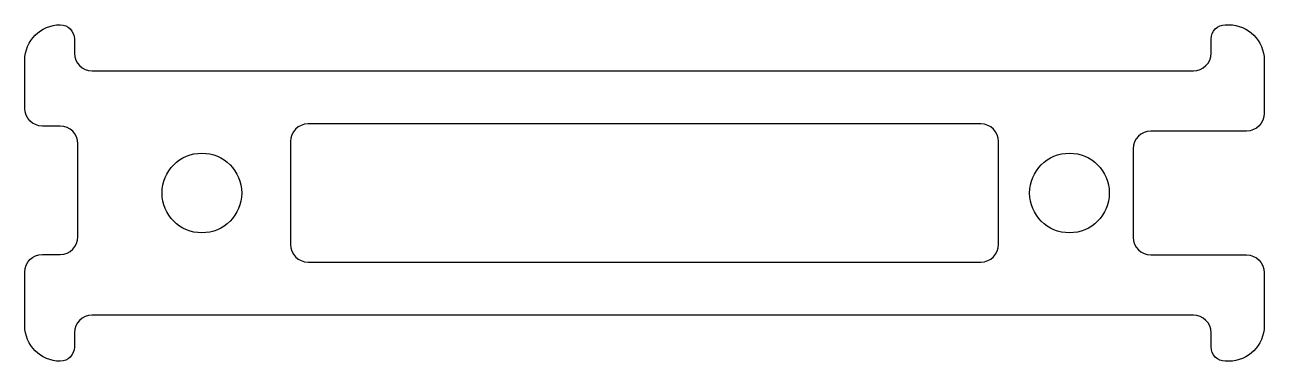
# Model space of a CAD drawing. Header units: millimetres. Extents: x -35 to 35, y -9.5 to 9.5.
import ezdxf

# ---------------------------------------------------------------- set-up
doc = ezdxf.new("R2010")
doc.units = ezdxf.units.MM
doc.layers.get('0').update_dxf_attribs({"linetype": 'CONTINUOUS'})

msp = doc.modelspace()

# ---------------------------------------------------------------- linework, layer by layer
for points in [[(32.8, -9.5, -0.41421356), (32, -8.7), (32, -7.9, 0.41421356), (31, -6.9), (-31.2, -6.9, 0.41421356), (-32.2, -7.9), (-32.2, -8.7, -0.41421356), (-33, -9.5, -0.41421356), (-35, -7.5), (-35, -4.46875, -0.41421356), (-34, -3.46875), (-33, -3.46875, 0.41421356), (-32, -2.46875), (-32, 2.78125, 0.41421356), (-33, 3.78125), (-34, 3.78125, -0.41421356), (-35, 4.78125), (-35, 7.5, -0.41421356), (-33, 9.5, -0.41421356), (-32.2, 8.7), (-32.2, 7.9, 0.41421356), (-31.2, 6.9), (31, 6.9, 0.41421356), (32, 7.9), (32, 8.7, -0.41421356), (32.8, 9.5), (33, 9.5, -0.41421356), (35, 7.5), (35, 4.5, -0.41421356), (34, 3.5), (28.6, 3.5, 0.41421356), (27.6, 2.5), (27.6, -2.5, 0.41421356), (28.6, -3.5), (34, -3.5, -0.41421356), (35, -4.5), (35, -7.5, -0.41421356), (33, -9.5)], [(-19, -3.9), (19, -3.9, 0.41421356), (20, -2.9), (20, 2.9, 0.41421356), (19, 3.9), (-19, 3.9, 0.41421356), (-20, 2.9), (-20, -2.9, 0.41421356)]]:
    msp.add_lwpolyline(points, format="xyb", close=True)
for centre in [(-25, 0), (24, 0)]:
    msp.add_circle(centre, 2.25)

doc.saveas('drawing.dxf')
